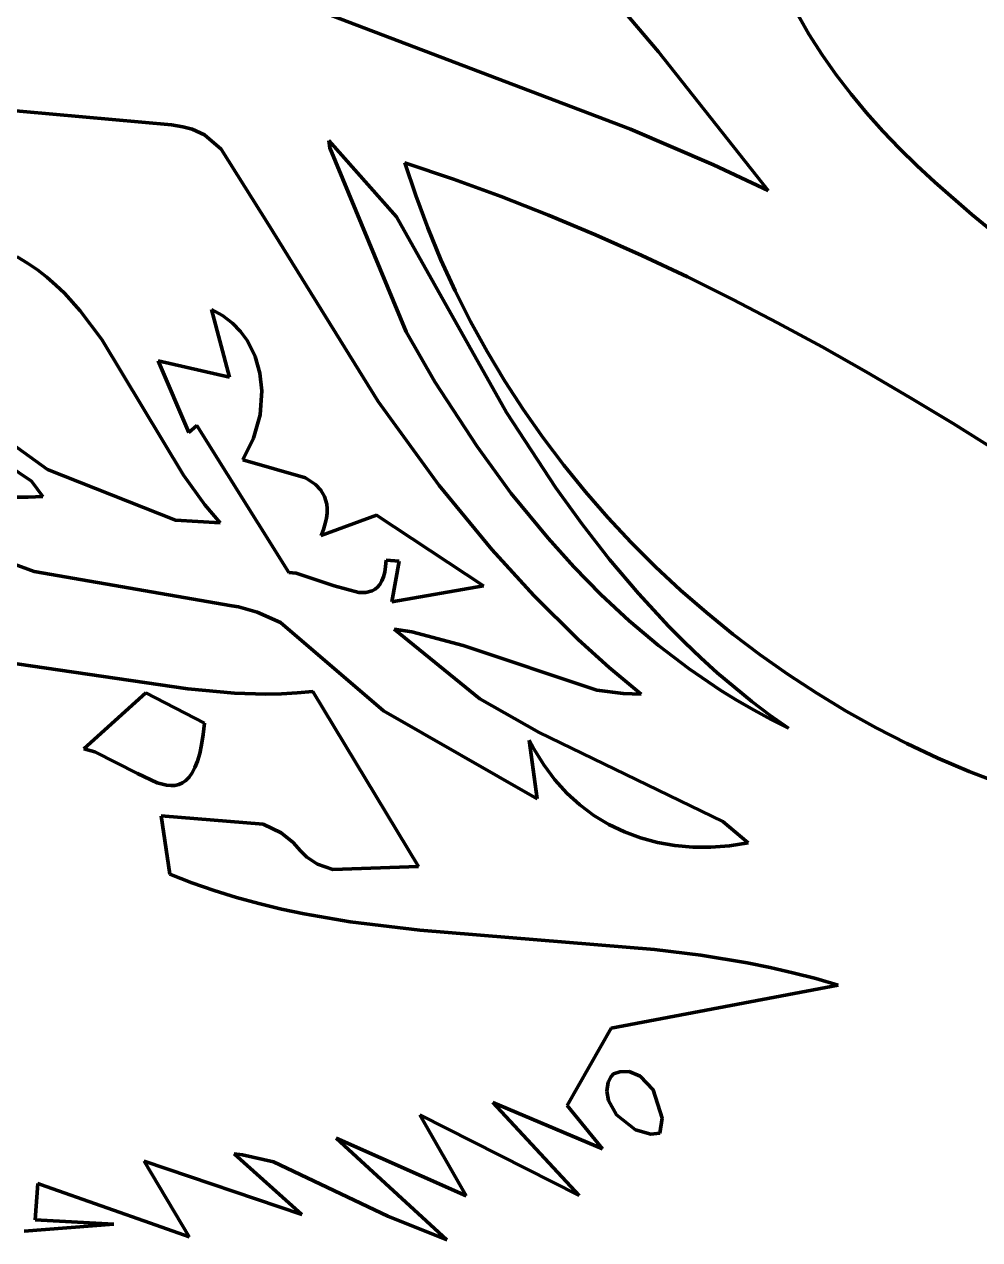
# Model space of a CAD drawing. Header units: millimetres. Extents: x 0 to 9.3, y 0 to 12.
# Drawn here: x 4.425 to 4.969, y 4.917 to 5.608 of the extents above; entities that cross this region are included whole.
import ezdxf

# ---------------------------------------------------------------- set-up
doc = ezdxf.new("R2010")
doc.units = ezdxf.units.MM
doc.layers.add('color#000000ff', color=7, linetype='CONTINUOUS', lineweight=100)
doc.layers.add('color#ffffffff', color=7, linetype='CONTINUOUS', lineweight=100)

msp = doc.modelspace()

# ---------------------------------------------------------------- linework, layer by layer
at = {"layer": 'color#000000ff'}
for p, q in [((4.5609, 5.62825), (4.76991, 5.54883)), ((4.78586, 5.59278), (4.75284, 5.63169)), ((4.8646, 5.61496), (4.87159, 5.60274)), ((4.87159, 5.60274), (4.8791, 5.59097)), ((4.84838, 5.51391), (4.78586, 5.59278)), ((4.8791, 5.59097), (4.88709, 5.5796)), ((4.88709, 5.5796), (4.89552, 5.56862)), ((4.50871, 5.55119), (4.36147, 5.56454)), ((4.89552, 5.56862), (4.90437, 5.558)), ((4.90437, 5.558), (4.9136, 5.5477)), ((4.51505, 5.55015), (4.50871, 5.55119)), ((4.52036, 5.54881), (4.51505, 5.55015)), ((4.52736, 5.54552), (4.52036, 5.54881)), ((4.53696, 5.53727), (4.52736, 5.54552)), ((4.59818, 5.5422), (4.59879, 5.53815)), ((4.63681, 5.49877), (4.59818, 5.5422)), ((4.76991, 5.54883), (4.81728, 5.52852)), ((4.9136, 5.5477), (4.92318, 5.5377)), ((4.56382, 5.49449), (4.53696, 5.53727)), ((4.59879, 5.53815), (4.64214, 5.43334)), ((4.92318, 5.5377), (4.93307, 5.52797)), ((4.64155, 5.52966), (4.64767, 5.51095)), ((4.66914, 5.52037), (4.64155, 5.52966)), ((4.81728, 5.52852), (4.84838, 5.51391)), ((4.93307, 5.52797), (4.94324, 5.51848)), ((4.6964, 5.51042), (4.66914, 5.52037)), ((4.94324, 5.51848), (4.96431, 5.50012)), ((4.64767, 5.51095), (4.65449, 5.49254)), ((4.72335, 5.49984), (4.6964, 5.51042)), ((4.6262, 5.39375), (4.56382, 5.49449)), ((4.69944, 5.38738), (4.63681, 5.49877)), ((4.74998, 5.48866), (4.72335, 5.49984)), ((4.96431, 5.50012), (4.98612, 5.48239)), ((4.65449, 5.49254), (4.66199, 5.47443)), ((4.77633, 5.47691), (4.74998, 5.48866)), ((4.4208, 5.47614), (4.42671, 5.47251)), ((4.66199, 5.47443), (4.67015, 5.45664)), ((4.80239, 5.46461), (4.77633, 5.47691)), ((4.42671, 5.47251), (4.43233, 5.46859)), ((4.43233, 5.46859), (4.43768, 5.4644)), ((4.43768, 5.4644), (4.44277, 5.45997)), ((4.44277, 5.45997), (4.44762, 5.4553)), ((4.82819, 5.45181), (4.80239, 5.46461)), ((4.44762, 5.4553), (4.4567, 5.44534)), ((4.67015, 5.45664), (4.67895, 5.43919)), ((4.4567, 5.44534), (4.46899, 5.4291)), ((4.53135, 5.44616), (4.53773, 5.4426)), ((4.54174, 5.40764), (4.53135, 5.44616)), ((4.85374, 5.43852), (4.82819, 5.45181)), ((4.53773, 5.4426), (4.54326, 5.43837)), ((4.54326, 5.43837), (4.54797, 5.43354)), ((4.67895, 5.43919), (4.68838, 5.42209)), ((4.87906, 5.42477), (4.85374, 5.43852)), ((4.54797, 5.43354), (4.55188, 5.42819)), ((4.64214, 5.43334), (4.65863, 5.40498)), ((4.46899, 5.4291), (4.51553, 5.35175)), ((4.55188, 5.42819), (4.55629, 5.41936)), ((4.90415, 5.4106), (4.87906, 5.42477)), ((4.55629, 5.41936), (4.55898, 5.40981)), ((4.68838, 5.42209), (4.69841, 5.40535)), ((4.5184, 5.37614), (4.50105, 5.4169)), ((4.50105, 5.4169), (4.54174, 5.40764)), ((4.92903, 5.39604), (4.90415, 5.4106)), ((4.55898, 5.40981), (4.56004, 5.39979)), ((4.65863, 5.40498), (4.6826, 5.36809)), ((4.69841, 5.40535), (4.70904, 5.389)), ((4.56004, 5.39979), (4.55902, 5.38618)), ((4.43807, 5.35508), (4.38008, 5.39671)), ((4.66103, 5.34592), (4.6262, 5.39375)), ((4.95371, 5.3811), (4.92903, 5.39604)), ((4.55902, 5.38618), (4.55534, 5.37286)), ((4.72746, 5.34455), (4.69944, 5.38738)), ((4.70904, 5.389), (4.72023, 5.37303)), ((4.523, 5.38001), (4.5184, 5.37614)), ((4.57547, 5.29636), (4.523, 5.38001)), ((4.97822, 5.36584), (4.95371, 5.3811)), ((4.55534, 5.37286), (4.54915, 5.36045)), ((4.72023, 5.37303), (4.73198, 5.35748)), ((4.40758, 5.36251), (4.42897, 5.34827)), ((4.6826, 5.36809), (4.70211, 5.3414)), ((4.54915, 5.36045), (4.58494, 5.35022)), ((4.73198, 5.35748), (4.74427, 5.34235)), ((4.51097, 5.32611), (4.43807, 5.35508)), ((4.51553, 5.35175), (4.52753, 5.33497)), ((4.58494, 5.35022), (4.59065, 5.34642)), ((4.42897, 5.34827), (4.4354, 5.33966)), ((4.59065, 5.34642), (4.59362, 5.34327)), ((4.59362, 5.34327), (4.59577, 5.33955)), ((4.69105, 5.30941), (4.66103, 5.34592)), ((4.70211, 5.3414), (4.72301, 5.31582)), ((4.74239, 5.32385), (4.72746, 5.34455)), ((4.74427, 5.34235), (4.75708, 5.32765)), ((4.427, 5.33925), (4.41867, 5.33919)), ((4.4354, 5.33966), (4.427, 5.33925)), ((4.52753, 5.33497), (4.53635, 5.32455)), ((4.59577, 5.33955), (4.59699, 5.33518)), ((4.59699, 5.33518), (4.59722, 5.33273)), ((4.59391, 5.31745), (4.62529, 5.32903)), ((4.59717, 5.33009), (4.59683, 5.32725)), ((4.59722, 5.33273), (4.59717, 5.33009)), ((4.62529, 5.32903), (4.68634, 5.2887)), ((4.75708, 5.32765), (4.77039, 5.31341)), ((4.53635, 5.32455), (4.51097, 5.32611)), ((4.59521, 5.32094), (4.59391, 5.31745)), ((4.59618, 5.32421), (4.59521, 5.32094)), ((4.59683, 5.32725), (4.59618, 5.32421)), ((4.75803, 5.30375), (4.74239, 5.32385)), ((4.72301, 5.31582), (4.73773, 5.2995)), ((4.71497, 5.28325), (4.69105, 5.30941)), ((4.77039, 5.31341), (4.78418, 5.29963)), ((4.40804, 5.30507), (4.43044, 5.29698)), ((4.63084, 5.30343), (4.63055, 5.29979)), ((4.63829, 5.30282), (4.63084, 5.30343)), ((4.63414, 5.27974), (4.63829, 5.30282)), ((4.77445, 5.28433), (4.75803, 5.30375)), ((4.43044, 5.29698), (4.54294, 5.27734)), ((4.57959, 5.29601), (4.57547, 5.29636)), ((4.60115, 5.28872), (4.57959, 5.29601)), ((4.62931, 5.29387), (4.62838, 5.29154)), ((4.63004, 5.29661), (4.62931, 5.29387)), ((4.63055, 5.29979), (4.63004, 5.29661)), ((4.73773, 5.2995), (4.7531, 5.28384)), ((4.78418, 5.29963), (4.79845, 5.28634)), ((4.61521, 5.28489), (4.60115, 5.28872)), ((4.62452, 5.2868), (4.62291, 5.28588)), ((4.62597, 5.28803), (4.62452, 5.2868)), ((4.62726, 5.2896), (4.62597, 5.28803)), ((4.62838, 5.29154), (4.62726, 5.2896)), ((4.68634, 5.2887), (4.63414, 5.27974)), ((4.79845, 5.28634), (4.81316, 5.27354)), ((4.61929, 5.2849), (4.61521, 5.28489)), ((4.62291, 5.28588), (4.61929, 5.2849)), ((4.74021, 5.25828), (4.71497, 5.28325)), ((4.7531, 5.28384), (4.76914, 5.26891)), ((4.79173, 5.26568), (4.77445, 5.28433)), ((4.54294, 5.27734), (4.54671, 5.27673)), ((4.54671, 5.27673), (4.55747, 5.27385)), ((4.55747, 5.27385), (4.57072, 5.26788)), ((4.81316, 5.27354), (4.8283, 5.26125)), ((4.57072, 5.26788), (4.62931, 5.21764)), ((4.76914, 5.26891), (4.78587, 5.25479)), ((4.8007, 5.25667), (4.79173, 5.26568)), ((4.68419, 5.22439), (4.63545, 5.26409)), ((4.63545, 5.26409), (4.64549, 5.26267)), ((4.64549, 5.26267), (4.67464, 5.25488)), ((4.8283, 5.26125), (4.84385, 5.24948)), ((4.67464, 5.25488), (4.75085, 5.22939)), ((4.75781, 5.24236), (4.74021, 5.25828)), ((4.78587, 5.25479), (4.80329, 5.24155)), ((4.80992, 5.24788), (4.8007, 5.25667)), ((4.81938, 5.23934), (4.80992, 5.24788)), ((4.84385, 5.24948), (4.85981, 5.23826)), ((4.51794, 5.23023), (4.42056, 5.2444)), ((4.77607, 5.22706), (4.75781, 5.24236)), ((4.80329, 5.24155), (4.82142, 5.22924)), ((4.8291, 5.23104), (4.81938, 5.23934)), ((4.85981, 5.23826), (4.87614, 5.22758)), ((4.83909, 5.223), (4.8291, 5.23104)), ((4.45879, 5.19593), (4.49406, 5.22789)), ((4.49406, 5.22789), (4.52742, 5.21061)), ((4.54457, 5.22767), (4.51794, 5.23023)), ((4.56233, 5.22713), (4.54457, 5.22767)), ((4.57122, 5.2273), (4.56233, 5.22713)), ((4.58011, 5.22781), (4.57122, 5.2273)), ((4.589, 5.2287), (4.58011, 5.22781)), ((4.64918, 5.12897), (4.589, 5.2287)), ((4.71788, 5.20528), (4.68419, 5.22439)), ((4.75085, 5.22939), (4.76583, 5.22739)), ((4.76583, 5.22739), (4.77607, 5.22706)), ((4.82142, 5.22924), (4.83076, 5.22346)), ((4.87614, 5.22758), (4.89283, 5.21748)), ((4.62931, 5.21764), (4.71673, 5.16759)), ((4.83076, 5.22346), (4.84029, 5.21795)), ((4.84935, 5.21523), (4.83909, 5.223)), ((4.84029, 5.21795), (4.85, 5.2127)), ((4.89283, 5.21748), (4.90987, 5.20796)), ((4.52742, 5.21061), (4.52669, 5.20409)), ((4.85989, 5.20773), (4.84935, 5.21523)), ((4.85, 5.2127), (4.85989, 5.20773)), ((4.52669, 5.20409), (4.52577, 5.19834)), ((4.8226, 5.15459), (4.71788, 5.20528)), ((4.90987, 5.20796), (4.92723, 5.19903)), ((4.52577, 5.19834), (4.52468, 5.19333)), ((4.71673, 5.16759), (4.71235, 5.20089)), ((4.71235, 5.20089), (4.71492, 5.19599)), ((4.92723, 5.19903), (4.9449, 5.19072)), ((4.46494, 5.19429), (4.45879, 5.19593)), ((4.48932, 5.18197), (4.46494, 5.19429)), ((4.52468, 5.19333), (4.52342, 5.18902)), ((4.71492, 5.19599), (4.72056, 5.18679)), ((4.9449, 5.19072), (4.96286, 5.18303)), ((4.52043, 5.18233), (4.51871, 5.17988)), ((4.522, 5.18537), (4.52043, 5.18233)), ((4.52342, 5.18902), (4.522, 5.18537)), ((4.72056, 5.18679), (4.72684, 5.17839)), ((4.96286, 5.18303), (4.9811, 5.17598)), ((4.50055, 5.17665), (4.48932, 5.18197)), ((4.50571, 5.17526), (4.50055, 5.17665)), ((4.51273, 5.17564), (4.5105, 5.17513)), ((4.51485, 5.17657), (4.51273, 5.17564)), ((4.51684, 5.17797), (4.51485, 5.17657)), ((4.51871, 5.17988), (4.51684, 5.17797)), ((4.72684, 5.17839), (4.73374, 5.17081)), ((4.50816, 5.17502), (4.50571, 5.17526)), ((4.5105, 5.17513), (4.50816, 5.17502)), ((4.73374, 5.17081), (4.74119, 5.16405)), ((4.74119, 5.16405), (4.74916, 5.1581)), ((4.50772, 5.12464), (4.50281, 5.15789)), ((4.50281, 5.15789), (4.56076, 5.15315)), ((4.74916, 5.1581), (4.75761, 5.15299)), ((4.83698, 5.14251), (4.8226, 5.15459)), ((4.56076, 5.15315), (4.57097, 5.14824)), ((4.57097, 5.14824), (4.57791, 5.14271)), ((4.75761, 5.15299), (4.76648, 5.14871)), ((4.76648, 5.14871), (4.77574, 5.14526)), ((4.57791, 5.14271), (4.58212, 5.13798)), ((4.77574, 5.14526), (4.78534, 5.14267)), ((4.78534, 5.14267), (4.79525, 5.14091)), ((4.79525, 5.14091), (4.80541, 5.14002)), ((4.81578, 5.13998), (4.82632, 5.14081)), ((4.82632, 5.14081), (4.83698, 5.14251)), ((4.58212, 5.13798), (4.58573, 5.13426)), ((4.58573, 5.13426), (4.59167, 5.13025)), ((4.80541, 5.14002), (4.81578, 5.13998)), ((4.59167, 5.13025), (4.6004, 5.12734)), ((4.6004, 5.12734), (4.64918, 5.12897)), ((4.52022, 5.11972), (4.50772, 5.12464)), ((4.53283, 5.11531), (4.52022, 5.11972)), ((4.54554, 5.11137), (4.53283, 5.11531)), ((4.55835, 5.10787), (4.54554, 5.11137)), ((4.57125, 5.10477), (4.55835, 5.10787)), ((4.58422, 5.10204), (4.57125, 5.10477)), ((4.61038, 5.09755), (4.58422, 5.10204)), ((4.65004, 5.09271), (4.61038, 5.09755)), ((4.78357, 5.08179), (4.65004, 5.09271)), ((4.81008, 5.07848), (4.78357, 5.08179)), ((4.8364, 5.07417), (4.81008, 5.07848)), ((4.84947, 5.07154), (4.8364, 5.07417)), ((4.86247, 5.06855), (4.84947, 5.07154)), ((4.87539, 5.06517), (4.86247, 5.06855)), ((4.88823, 5.06137), (4.87539, 5.06517)), ((4.75897, 5.03702), (4.88823, 5.06137)), ((4.73386, 4.99292), (4.75897, 5.03702)), ((4.75899, 5.00946), (4.75731, 5.00619)), ((4.76021, 5.01101), (4.75899, 5.00946)), ((4.76391, 5.01215), (4.76021, 5.01101)), ((4.76917, 5.01221), (4.76391, 5.01215)), ((4.77546, 5.00967), (4.76917, 5.01221)), ((4.78288, 5.00178), (4.77546, 5.00967)), ((4.75731, 5.00619), (4.75647, 5.00105)), ((4.75647, 5.00105), (4.75739, 4.99583)), ((4.75739, 4.99583), (4.76203, 4.98762)), ((4.7879, 4.98565), (4.78288, 5.00178)), ((4.74082, 4.94163), (4.69158, 4.99473)), ((4.69158, 4.99473), (4.75404, 4.9683)), ((4.75404, 4.9683), (4.73386, 4.99292)), ((4.67631, 4.94154), (4.65002, 4.98764)), ((4.65002, 4.98764), (4.74082, 4.94163)), ((4.76203, 4.98762), (4.77276, 4.97908)), ((4.78666, 4.97716), (4.7879, 4.98565)), ((4.77276, 4.97908), (4.78157, 4.97663)), ((4.78157, 4.97663), (4.78666, 4.97716)), ((4.66542, 4.91655), (4.60231, 4.97432)), ((4.60231, 4.97432), (4.67631, 4.94154)), ((4.51874, 4.91816), (4.49303, 4.96121)), ((4.49303, 4.96121), (4.58279, 4.93088)), ((4.58279, 4.93088), (4.54435, 4.96552)), ((4.54435, 4.96552), (4.54896, 4.96495)), ((4.54896, 4.96495), (4.56669, 4.9609)), ((4.56669, 4.9609), (4.63182, 4.92991)), ((4.43106, 4.9278), (4.43256, 4.9486)), ((4.43256, 4.9486), (4.43731, 4.94692)), ((4.43731, 4.94692), (4.49998, 4.92478)), ((4.47578, 4.92534), (4.43106, 4.9278)), ((4.63182, 4.92991), (4.66542, 4.91655)), ((4.42482, 4.92146), (4.47578, 4.92534)), ((4.49998, 4.92478), (4.51874, 4.91816))]:
    msp.add_line(p, q, dxfattribs=at)
at = {"layer": 'color#ffffffff'}
for p, q in [((4.76991, 5.54883), (4.5609, 5.62825)), ((4.75284, 5.63169), (4.78586, 5.59278)), ((4.87159, 5.60274), (4.8646, 5.61496)), ((4.8791, 5.59097), (4.87159, 5.60274)), ((4.78586, 5.59278), (4.84838, 5.51391)), ((4.88709, 5.5796), (4.8791, 5.59097)), ((4.89552, 5.56862), (4.88709, 5.5796)), ((4.36147, 5.56454), (4.50871, 5.55119)), ((4.90437, 5.558), (4.89552, 5.56862)), ((4.9136, 5.5477), (4.90437, 5.558)), ((4.50871, 5.55119), (4.51505, 5.55015)), ((4.51505, 5.55015), (4.52036, 5.54881)), ((4.52036, 5.54881), (4.52736, 5.54552)), ((4.52736, 5.54552), (4.53696, 5.53727)), ((4.59818, 5.5422), (4.63681, 5.49877)), ((4.59879, 5.53815), (4.59818, 5.5422)), ((4.81728, 5.52852), (4.76991, 5.54883)), ((4.92318, 5.5377), (4.9136, 5.5477)), ((4.53696, 5.53727), (4.56382, 5.49449)), ((4.64214, 5.43334), (4.59879, 5.53815)), ((4.93307, 5.52797), (4.92318, 5.5377)), ((4.64155, 5.52966), (4.66914, 5.52037)), ((4.64767, 5.51095), (4.64155, 5.52966)), ((4.84838, 5.51391), (4.81728, 5.52852)), ((4.94324, 5.51848), (4.93307, 5.52797)), ((4.66914, 5.52037), (4.6964, 5.51042)), ((4.96431, 5.50012), (4.94324, 5.51848)), ((4.65449, 5.49254), (4.64767, 5.51095)), ((4.6964, 5.51042), (4.72335, 5.49984)), ((4.56382, 5.49449), (4.6262, 5.39375)), ((4.63681, 5.49877), (4.69944, 5.38738)), ((4.72335, 5.49984), (4.74998, 5.48866)), ((4.98612, 5.48239), (4.96431, 5.50012)), ((4.66199, 5.47443), (4.65449, 5.49254)), ((4.74998, 5.48866), (4.77633, 5.47691)), ((4.42671, 5.47251), (4.4208, 5.47614)), ((4.67015, 5.45664), (4.66199, 5.47443)), ((4.77633, 5.47691), (4.80239, 5.46461)), ((4.43233, 5.46859), (4.42671, 5.47251)), ((4.43768, 5.4644), (4.43233, 5.46859)), ((4.44277, 5.45997), (4.43768, 5.4644)), ((4.44762, 5.4553), (4.44277, 5.45997)), ((4.80239, 5.46461), (4.82819, 5.45181)), ((4.4567, 5.44534), (4.44762, 5.4553)), ((4.67895, 5.43919), (4.67015, 5.45664)), ((4.46899, 5.4291), (4.4567, 5.44534)), ((4.53135, 5.44616), (4.54174, 5.40764)), ((4.53773, 5.4426), (4.53135, 5.44616)), ((4.82819, 5.45181), (4.85374, 5.43852)), ((4.54326, 5.43837), (4.53773, 5.4426)), ((4.54797, 5.43354), (4.54326, 5.43837)), ((4.68838, 5.42209), (4.67895, 5.43919)), ((4.85374, 5.43852), (4.87906, 5.42477)), ((4.55188, 5.42819), (4.54797, 5.43354)), ((4.65863, 5.40498), (4.64214, 5.43334)), ((4.51553, 5.35175), (4.46899, 5.4291)), ((4.55629, 5.41936), (4.55188, 5.42819)), ((4.87906, 5.42477), (4.90415, 5.4106)), ((4.55898, 5.40981), (4.55629, 5.41936)), ((4.69841, 5.40535), (4.68838, 5.42209)), ((4.54174, 5.40764), (4.50105, 5.4169)), ((4.50105, 5.4169), (4.5184, 5.37614)), ((4.90415, 5.4106), (4.92903, 5.39604)), ((4.56004, 5.39979), (4.55898, 5.40981)), ((4.6826, 5.36809), (4.65863, 5.40498)), ((4.70904, 5.389), (4.69841, 5.40535)), ((4.55902, 5.38618), (4.56004, 5.39979)), ((4.38008, 5.39671), (4.43807, 5.35508)), ((4.6262, 5.39375), (4.66103, 5.34592)), ((4.92903, 5.39604), (4.95371, 5.3811)), ((4.55534, 5.37286), (4.55902, 5.38618)), ((4.69944, 5.38738), (4.72746, 5.34455)), ((4.72023, 5.37303), (4.70904, 5.389)), ((4.5184, 5.37614), (4.523, 5.38001)), ((4.523, 5.38001), (4.57547, 5.29636)), ((4.95371, 5.3811), (4.97822, 5.36584)), ((4.54915, 5.36045), (4.55534, 5.37286)), ((4.73198, 5.35748), (4.72023, 5.37303)), ((4.42897, 5.34827), (4.40758, 5.36251)), ((4.70211, 5.3414), (4.6826, 5.36809)), ((4.58494, 5.35022), (4.54915, 5.36045)), ((4.74427, 5.34235), (4.73198, 5.35748)), ((4.43807, 5.35508), (4.51097, 5.32611)), ((4.52753, 5.33497), (4.51553, 5.35175)), ((4.59065, 5.34642), (4.58494, 5.35022)), ((4.4354, 5.33966), (4.42897, 5.34827)), ((4.59362, 5.34327), (4.59065, 5.34642)), ((4.59577, 5.33955), (4.59362, 5.34327)), ((4.66103, 5.34592), (4.69105, 5.30941)), ((4.72301, 5.31582), (4.70211, 5.3414)), ((4.72746, 5.34455), (4.74239, 5.32385)), ((4.75708, 5.32765), (4.74427, 5.34235)), ((4.41867, 5.33919), (4.427, 5.33925)), ((4.427, 5.33925), (4.4354, 5.33966)), ((4.53635, 5.32455), (4.52753, 5.33497)), ((4.59699, 5.33518), (4.59577, 5.33955)), ((4.59722, 5.33273), (4.59699, 5.33518)), ((4.62529, 5.32903), (4.59391, 5.31745)), ((4.59683, 5.32725), (4.59717, 5.33009)), ((4.59717, 5.33009), (4.59722, 5.33273)), ((4.68634, 5.2887), (4.62529, 5.32903)), ((4.77039, 5.31341), (4.75708, 5.32765)), ((4.51097, 5.32611), (4.53635, 5.32455)), ((4.59391, 5.31745), (4.59521, 5.32094)), ((4.59521, 5.32094), (4.59618, 5.32421)), ((4.59618, 5.32421), (4.59683, 5.32725)), ((4.74239, 5.32385), (4.75803, 5.30375)), ((4.73773, 5.2995), (4.72301, 5.31582)), ((4.69105, 5.30941), (4.71497, 5.28325)), ((4.78418, 5.29963), (4.77039, 5.31341)), ((4.43044, 5.29698), (4.40804, 5.30507)), ((4.63055, 5.29979), (4.63084, 5.30343)), ((4.63084, 5.30343), (4.63829, 5.30282)), ((4.63829, 5.30282), (4.63414, 5.27974)), ((4.75803, 5.30375), (4.77445, 5.28433)), ((4.54294, 5.27734), (4.43044, 5.29698)), ((4.57547, 5.29636), (4.57959, 5.29601)), ((4.57959, 5.29601), (4.60115, 5.28872)), ((4.62838, 5.29154), (4.62931, 5.29387)), ((4.62931, 5.29387), (4.63004, 5.29661)), ((4.63004, 5.29661), (4.63055, 5.29979)), ((4.7531, 5.28384), (4.73773, 5.2995)), ((4.79845, 5.28634), (4.78418, 5.29963)), ((4.60115, 5.28872), (4.61521, 5.28489)), ((4.62291, 5.28588), (4.62452, 5.2868)), ((4.62452, 5.2868), (4.62597, 5.28803)), ((4.62597, 5.28803), (4.62726, 5.2896)), ((4.62726, 5.2896), (4.62838, 5.29154)), ((4.63414, 5.27974), (4.68634, 5.2887)), ((4.81316, 5.27354), (4.79845, 5.28634)), ((4.61521, 5.28489), (4.61929, 5.2849)), ((4.61929, 5.2849), (4.62291, 5.28588)), ((4.71497, 5.28325), (4.74021, 5.25828)), ((4.76914, 5.26891), (4.7531, 5.28384)), ((4.77445, 5.28433), (4.79173, 5.26568)), ((4.54671, 5.27673), (4.54294, 5.27734)), ((4.55747, 5.27385), (4.54671, 5.27673)), ((4.57072, 5.26788), (4.55747, 5.27385)), ((4.8283, 5.26125), (4.81316, 5.27354)), ((4.62931, 5.21764), (4.57072, 5.26788)), ((4.78587, 5.25479), (4.76914, 5.26891)), ((4.79173, 5.26568), (4.8007, 5.25667)), ((4.64549, 5.26267), (4.63545, 5.26409)), ((4.63545, 5.26409), (4.68419, 5.22439)), ((4.67464, 5.25488), (4.64549, 5.26267)), ((4.84385, 5.24948), (4.8283, 5.26125)), ((4.75085, 5.22939), (4.67464, 5.25488)), ((4.74021, 5.25828), (4.75781, 5.24236)), ((4.80329, 5.24155), (4.78587, 5.25479)), ((4.8007, 5.25667), (4.80992, 5.24788)), ((4.80992, 5.24788), (4.81938, 5.23934)), ((4.85981, 5.23826), (4.84385, 5.24948)), ((4.42056, 5.2444), (4.51794, 5.23023)), ((4.75781, 5.24236), (4.77607, 5.22706)), ((4.82142, 5.22924), (4.80329, 5.24155)), ((4.81938, 5.23934), (4.8291, 5.23104)), ((4.87614, 5.22758), (4.85981, 5.23826)), ((4.8291, 5.23104), (4.83909, 5.223)), ((4.49406, 5.22789), (4.45879, 5.19593)), ((4.52742, 5.21061), (4.49406, 5.22789)), ((4.51794, 5.23023), (4.54457, 5.22767)), ((4.54457, 5.22767), (4.56233, 5.22713)), ((4.56233, 5.22713), (4.57122, 5.2273)), ((4.57122, 5.2273), (4.58011, 5.22781)), ((4.58011, 5.22781), (4.589, 5.2287)), ((4.589, 5.2287), (4.64918, 5.12897)), ((4.68419, 5.22439), (4.71788, 5.20528)), ((4.76583, 5.22739), (4.75085, 5.22939)), ((4.77607, 5.22706), (4.76583, 5.22739)), ((4.83076, 5.22346), (4.82142, 5.22924)), ((4.89283, 5.21748), (4.87614, 5.22758)), ((4.71673, 5.16759), (4.62931, 5.21764)), ((4.84029, 5.21795), (4.83076, 5.22346)), ((4.83909, 5.223), (4.84935, 5.21523)), ((4.85, 5.2127), (4.84029, 5.21795)), ((4.90987, 5.20796), (4.89283, 5.21748)), ((4.52669, 5.20409), (4.52742, 5.21061)), ((4.84935, 5.21523), (4.85989, 5.20773)), ((4.85989, 5.20773), (4.85, 5.2127)), ((4.52577, 5.19834), (4.52669, 5.20409)), ((4.71788, 5.20528), (4.8226, 5.15459)), ((4.92723, 5.19903), (4.90987, 5.20796)), ((4.52468, 5.19333), (4.52577, 5.19834)), ((4.71492, 5.19599), (4.71235, 5.20089)), ((4.71235, 5.20089), (4.71673, 5.16759)), ((4.9449, 5.19072), (4.92723, 5.19903)), ((4.45879, 5.19593), (4.46494, 5.19429)), ((4.46494, 5.19429), (4.48932, 5.18197)), ((4.52342, 5.18902), (4.52468, 5.19333)), ((4.72056, 5.18679), (4.71492, 5.19599)), ((4.96286, 5.18303), (4.9449, 5.19072)), ((4.51871, 5.17988), (4.52043, 5.18233)), ((4.52043, 5.18233), (4.522, 5.18537)), ((4.522, 5.18537), (4.52342, 5.18902)), ((4.72684, 5.17839), (4.72056, 5.18679)), ((4.9811, 5.17598), (4.96286, 5.18303)), ((4.48932, 5.18197), (4.50055, 5.17665)), ((4.50055, 5.17665), (4.50571, 5.17526)), ((4.5105, 5.17513), (4.51273, 5.17564)), ((4.51273, 5.17564), (4.51485, 5.17657)), ((4.51485, 5.17657), (4.51684, 5.17797)), ((4.51684, 5.17797), (4.51871, 5.17988)), ((4.73374, 5.17081), (4.72684, 5.17839)), ((4.50571, 5.17526), (4.50816, 5.17502)), ((4.50816, 5.17502), (4.5105, 5.17513)), ((4.74119, 5.16405), (4.73374, 5.17081)), ((4.74916, 5.1581), (4.74119, 5.16405)), ((4.56076, 5.15315), (4.50281, 5.15789)), ((4.50281, 5.15789), (4.50772, 5.12464)), ((4.75761, 5.15299), (4.74916, 5.1581)), ((4.8226, 5.15459), (4.83698, 5.14251)), ((4.57097, 5.14824), (4.56076, 5.15315)), ((4.57791, 5.14271), (4.57097, 5.14824)), ((4.76648, 5.14871), (4.75761, 5.15299)), ((4.77574, 5.14526), (4.76648, 5.14871)), ((4.58212, 5.13798), (4.57791, 5.14271)), ((4.78534, 5.14267), (4.77574, 5.14526)), ((4.79525, 5.14091), (4.78534, 5.14267)), ((4.80541, 5.14002), (4.79525, 5.14091)), ((4.82632, 5.14081), (4.81578, 5.13998)), ((4.83698, 5.14251), (4.82632, 5.14081)), ((4.58573, 5.13426), (4.58212, 5.13798)), ((4.59167, 5.13025), (4.58573, 5.13426)), ((4.81578, 5.13998), (4.80541, 5.14002)), ((4.6004, 5.12734), (4.59167, 5.13025)), ((4.64918, 5.12897), (4.6004, 5.12734)), ((4.50772, 5.12464), (4.52022, 5.11972)), ((4.52022, 5.11972), (4.53283, 5.11531)), ((4.53283, 5.11531), (4.54554, 5.11137)), ((4.54554, 5.11137), (4.55835, 5.10787)), ((4.55835, 5.10787), (4.57125, 5.10477)), ((4.57125, 5.10477), (4.58422, 5.10204)), ((4.58422, 5.10204), (4.61038, 5.09755)), ((4.61038, 5.09755), (4.65004, 5.09271)), ((4.65004, 5.09271), (4.78357, 5.08179)), ((4.78357, 5.08179), (4.81008, 5.07848)), ((4.81008, 5.07848), (4.8364, 5.07417)), ((4.8364, 5.07417), (4.84947, 5.07154)), ((4.84947, 5.07154), (4.86247, 5.06855)), ((4.86247, 5.06855), (4.87539, 5.06517)), ((4.87539, 5.06517), (4.88823, 5.06137)), ((4.88823, 5.06137), (4.75897, 5.03702)), ((4.75897, 5.03702), (4.73386, 4.99292)), ((4.75731, 5.00619), (4.75899, 5.00946)), ((4.75899, 5.00946), (4.76021, 5.01101)), ((4.76021, 5.01101), (4.76391, 5.01215)), ((4.76391, 5.01215), (4.76917, 5.01221)), ((4.76917, 5.01221), (4.77546, 5.00967)), ((4.77546, 5.00967), (4.78288, 5.00178)), ((4.75647, 5.00105), (4.75731, 5.00619)), ((4.75739, 4.99583), (4.75647, 5.00105)), ((4.76203, 4.98762), (4.75739, 4.99583)), ((4.78288, 5.00178), (4.7879, 4.98565)), ((4.75404, 4.9683), (4.69158, 4.99473)), ((4.69158, 4.99473), (4.74082, 4.94163)), ((4.73386, 4.99292), (4.75404, 4.9683)), ((4.74082, 4.94163), (4.65002, 4.98764)), ((4.65002, 4.98764), (4.67631, 4.94154)), ((4.77276, 4.97908), (4.76203, 4.98762)), ((4.7879, 4.98565), (4.78666, 4.97716)), ((4.78157, 4.97663), (4.77276, 4.97908)), ((4.78666, 4.97716), (4.78157, 4.97663)), ((4.67631, 4.94154), (4.60231, 4.97432)), ((4.60231, 4.97432), (4.66542, 4.91655)), ((4.58279, 4.93088), (4.49303, 4.96121)), ((4.49303, 4.96121), (4.51874, 4.91816)), ((4.54896, 4.96495), (4.54435, 4.96552)), ((4.54435, 4.96552), (4.58279, 4.93088)), ((4.56669, 4.9609), (4.54896, 4.96495)), ((4.63182, 4.92991), (4.56669, 4.9609)), ((4.43256, 4.9486), (4.43106, 4.9278)), ((4.43731, 4.94692), (4.43256, 4.9486)), ((4.49998, 4.92478), (4.43731, 4.94692)), ((4.43106, 4.9278), (4.47578, 4.92534)), ((4.66542, 4.91655), (4.63182, 4.92991)), ((4.47578, 4.92534), (4.42482, 4.92146)), ((4.51874, 4.91816), (4.49998, 4.92478))]:
    msp.add_line(p, q, dxfattribs=at)

doc.saveas('drawing.dxf')
